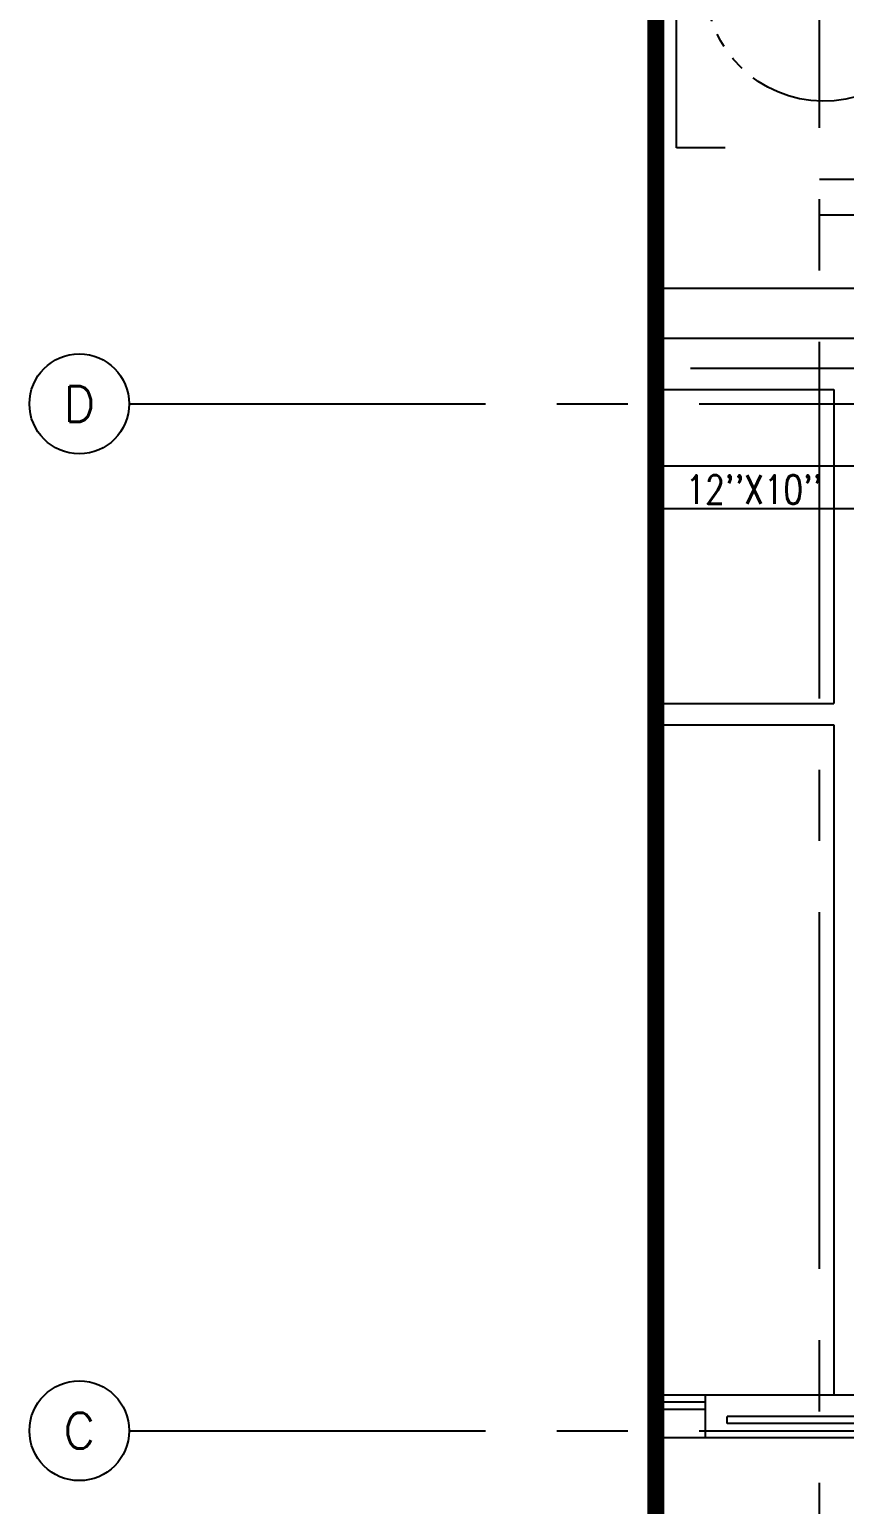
# Model space of a CAD drawing. Extents: x 417866231.7 to 417866328.5, y 43498046.7 to 43498124.2.
# Drawn here: x 417866231.69 to 417866237.41, y 43498053.07 to 43498063.41 of the extents above; entities that cross this region are included whole.
import ezdxf
from ezdxf.enums import TextEntityAlignment as Align

# ---------------------------------------------------------------- set-up
doc = ezdxf.new("R2010")
doc.units = 0
doc.header["$MEASUREMENT"] = 0
for name, pattern in [('CENTER2', [1.125, 0.75, -0.125, 0.125, -0.125]), ('CENTERX2', [4, 2.5, -0.5, 0.5, -0.5]), ('HIDDEN', [0.375, 0.25, -0.125])]:
    doc.linetypes.add(name, pattern=pattern)
for name, color, linetype in [('AX', 9, 'CONTINUOUS'), ('AX-CR', 7, 'CONTINUOUS'), ('AX-TXT', 2, 'CONTINUOUS'), ('AXES', 11, 'CENTERX2'), ('DOOR', 9, 'CONTINUOUS'), ('DUCT', 6, 'CONTINUOUS'), ('ELEV', 2, 'CONTINUOUS'), ('EXDUCT', 10, 'CONTINUOUS'), ('INSUL', 9, 'CONTINUOUS'), ('M-TEXT', 2, 'CONTINUOUS'), ('RM-IND', 9, 'CONTINUOUS'), ('WALL', 9, 'CONTINUOUS'), ('WIN', 9, 'CONTINUOUS')]:
    doc.layers.add(name, color=color, linetype=linetype)
doc.styles.add('ROMANS', font='ROMANS.shx', dxfattribs={"width": 0.6})

# ---------------------------------------------------------------- blocks, each defined once
blk = doc.blocks.new('DOOR90')
at = {"layer": 'DOOR', "color": 7, "linetype": 'ByBlock'}
for p, q in [((-150, 0), (0, 0)), ((-150, 0), (-150, -25)), ((0, -50), (-114, 0)), ((0, -50), (-40, 0)), ((0, -50), (0, 0)), ((-1000, -25), (-1050, -25)), ((-1050, -75), (-1050, -25)), ((-1050, -25), (-1050, -75)), ((-1000, -75), (-1050, -75)), ((-1000, -42), (-1020, -42)), ((-1020, -42), (-1020, -58)), ((-1000, -58), (-1020, -58)), ((-1000, -25), (-1000, -42)), ((-1000, -58), (-1000, -75)), ((-878, -18), (-968, -18)), ((-968, -25), (-968, -18)), ((-968, -75), (-968, -82)), ((-878, -82), (-968, -82)), ((-955, -9), (-890, -9)), ((-955, -18), (-955, -9)), ((-955, -18), (-890, -18)), ((-955, -82), (-890, -82)), ((-955, -82), (-955, -91)), ((-955, -91), (-890, -91)), ((-890, -18), (-890, -9)), ((-890, -82), (-890, -91)), ((-878, -25), (-878, -18)), ((-878, -75), (-878, -82)), ((-200, -25), (-150, -25)), ((-200, -42), (-200, -25)), ((-180, -42), (-200, -42)), ((-200, -58), (-180, -58)), ((-200, -75), (-200, -58)), ((-150, -75), (-200, -75)), ((-180, -58), (-180, -42)), ((-150, -25), (-100, -25)), ((-150, -75), (-150, -25)), ((-100, -25), (-100, -50)), ((0, -50), (-100, -37)), ((-100, -50), (0, -50)), ((-150, -875), (-100, -875)), ((-150, -900), (-150, -875)), ((-150, -900), (0, -900)), ((0, -900), (-150, -900)), ((0, -850), (-114, -900)), ((-100, -875), (-100, -850)), ((0, -850), (-100, -863)), ((-100, -850), (0, -850)), ((0, -850), (-40, -900)), ((0, -850), (0, -900))]:
    blk.add_line(p, q, dxfattribs=at)
at = {"layer": 'DOOR', "linetype": 'ByBlock'}
for p, q in [((-200, -25), (-1000, -25)), ((-200, -42), (-1000, -42)), ((-200, -58), (-1000, -58)), ((-1000, -75), (-200, -75))]:
    blk.add_line(p, q, dxfattribs=at)
at = {"layer": 'DOOR', "color": 7, "linetype": 'ByBlock'}
for centre in [(-923, 24), (-923, -124)]:
    blk.add_circle(centre, 32.4, dxfattribs=at)
for centre, radius, start, end in [((0, -50), 154, 161.1053, 166.2858), ((0, -50), 94.4, 148.0182, 180), ((0, -50), 134, 158.1598, 169.28), ((0, -50), 114, 154.0838, 167.3774), ((0, -50), 74.4, 137.7764, 180), ((0, -50), 54.4, 113.2074, 180), ((0, -50), 34.4, 90, 180), ((0, -50), 14.4, 90, 180), ((0, -850), 154, 193.7142, 198.8947), ((0, -850), 134, 190.72, 201.8402), ((0, -850), 94.4, 180, 211.9818), ((0, -850), 74.4, 180, 222.2236), ((0, -850), 54.4, 180, 246.7926), ((0, -850), 34.4, 180, 270), ((0, -850), 14.4, 180, 270)]:
    blk.add_arc(centre, radius, start, end, dxfattribs=at)
at = {"layer": 'DOOR', "linetype": 'HIDDEN', "ltscale": 0.5}
blk.add_arc((-222, -50), 828, 178.2701, 275.003, dxfattribs=at)
blk = doc.blocks.new('AXL')
at = {"layer": 'AX-CR'}
blk.add_circle((-350, 0), 350, dxfattribs=at)
at = {"layer": 'AX-TXT', "style": 'ROMANS'}
blk.add_attdef('AX', text='', height=250, dxfattribs=at).set_placement((-350, 0), align=Align.MIDDLE)

msp = doc.modelspace()

# ---------------------------------------------------------------- linework, layer by layer
at = {"layer": 'AXES'}
for p, q in [((417866237.239, 43498046.724), (417866237.239, 43498123.537)), ((417866232.394, 43498060.789), (417866239.039, 43498060.789)), ((417866232.394, 43498053.589), (417866239.039, 43498053.589))]:
    msp.add_line(p, q, dxfattribs=at)
at = {"layer": 'DUCT', "linetype": 'ByBlock'}
for p, q in [((417866237.239, 43498062.364), (417866241.58, 43498062.364)), ((417866237.239, 43498062.114), (417866241.58, 43498062.114)), ((417866236.038, 43498061.599), (417866247.171, 43498061.599)), ((417866236.038, 43498061.249), (417866252.081, 43498061.249))]:
    msp.add_line(p, q, dxfattribs=at)
at = {"layer": 'ELEV', "linetype": 'CENTER2', "const_width": 0.12}
msp.add_lwpolyline([(417866236.089, 43498051.27), (417866236.089, 43498114.809)], dxfattribs=at)
at = {"layer": 'EXDUCT', "linetype": 'ByBlock'}
for p, q in [((417866248.328, 43498060.353), (417866236.038, 43498060.353)), ((417866242.402, 43498060.053), (417866236.038, 43498060.053))]:
    msp.add_line(p, q, dxfattribs=at)
at = {"layer": 'INSUL'}
for p, q in [((417866236.589, 43498053.639), (417866236.589, 43498053.689)), ((417866237.489, 43498053.689), (417866236.589, 43498053.689)), ((417866236.589, 43498053.639), (417866236.589, 43498053.689)), ((417866237.489, 43498053.639), (417866236.589, 43498053.639))]:
    msp.add_line(p, q, dxfattribs=at)
at = {"layer": 'RM-IND'}
for p, q in [((417866236.235, 43498062.584), (417866236.235, 43498063.97)), ((417866236.575, 43498062.584), (417866236.235, 43498062.584))]:
    msp.add_line(p, q, dxfattribs=at)
at = {"layer": 'WALL'}
for p, q in [((417866236.332, 43498061.039), (417866237.916, 43498061.039)), ((417866237.339, 43498060.889), (417866237.339, 43498058.689)), ((417866237.339, 43498060.539), (417866237.339, 43498058.689)), ((417866237.339, 43498058.539), (417866237.339, 43498053.839)), ((417866236.439, 43498053.539), (417866236.439, 43498053.839)), ((417866237.489, 43498053.839), (417866236.439, 43498053.839)), ((417866236.439, 43498053.539), (417866236.439, 43498053.839)), ((417866237.489, 43498053.539), (417866236.439, 43498053.539))]:
    msp.add_line(p, q, dxfattribs=at)
at = {"layer": 'WALL', "linetype": 'ByBlock'}
for p, q in [((417866236.131, 43498060.889), (417866236.989, 43498060.889)), ((417866236.332, 43498060.889), (417866237.339, 43498060.889)), ((417866236.131, 43498058.689), (417866237.339, 43498058.689)), ((417866236.332, 43498058.689), (417866237.339, 43498058.689)), ((417866236.131, 43498058.539), (417866237.339, 43498058.539)), ((417866236.332, 43498058.539), (417866237.339, 43498058.539))]:
    msp.add_line(p, q, dxfattribs=at)
at = {"layer": 'WIN'}
for p, q in [((417866236.439, 43498053.839), (417866236.131, 43498053.839)), ((417866236.439, 43498053.839), (417866236.332, 43498053.839)), ((417866236.439, 43498053.789), (417866236.131, 43498053.789)), ((417866236.439, 43498053.739), (417866236.131, 43498053.739)), ((417866236.439, 43498053.789), (417866236.332, 43498053.789)), ((417866236.439, 43498053.739), (417866236.332, 43498053.739)), ((417866236.439, 43498053.539), (417866236.131, 43498053.539)), ((417866236.439, 43498053.539), (417866236.332, 43498053.539))]:
    msp.add_line(p, q, dxfattribs=at)

# ---------------------------------------------------------------- block references
at = {"layer": 'AX', "xscale": 0.0009999871253967285, "yscale": 0.001000002026557922, "zscale": 0.001}
for p, values in [((417866232.394, 43498060.789), {'AX': 'D'}), ((417866232.394, 43498053.589), {'AX': 'C'})]:
    msp.add_blockref('AXL', p, dxfattribs=at).add_auto_attribs(values)
at = {"layer": 'DOOR', "color": 0, "linetype": 'Continuous', "xscale": -0.0009999871253967285, "yscale": 0.001000002026557922, "zscale": 0.001, "rotation": 180}
msp.add_blockref('DOOR90', (417866237.489, 43498063.689), dxfattribs=at)

# ---------------------------------------------------------------- texts
at = {"layer": 'M-TEXT', "style": 'ROMANS', "width": 0.8}
msp.add_text("12''X10''", height=0.2, dxfattribs=at).set_placement((417866236.299, 43498060.089))

doc.saveas('drawing.dxf')
